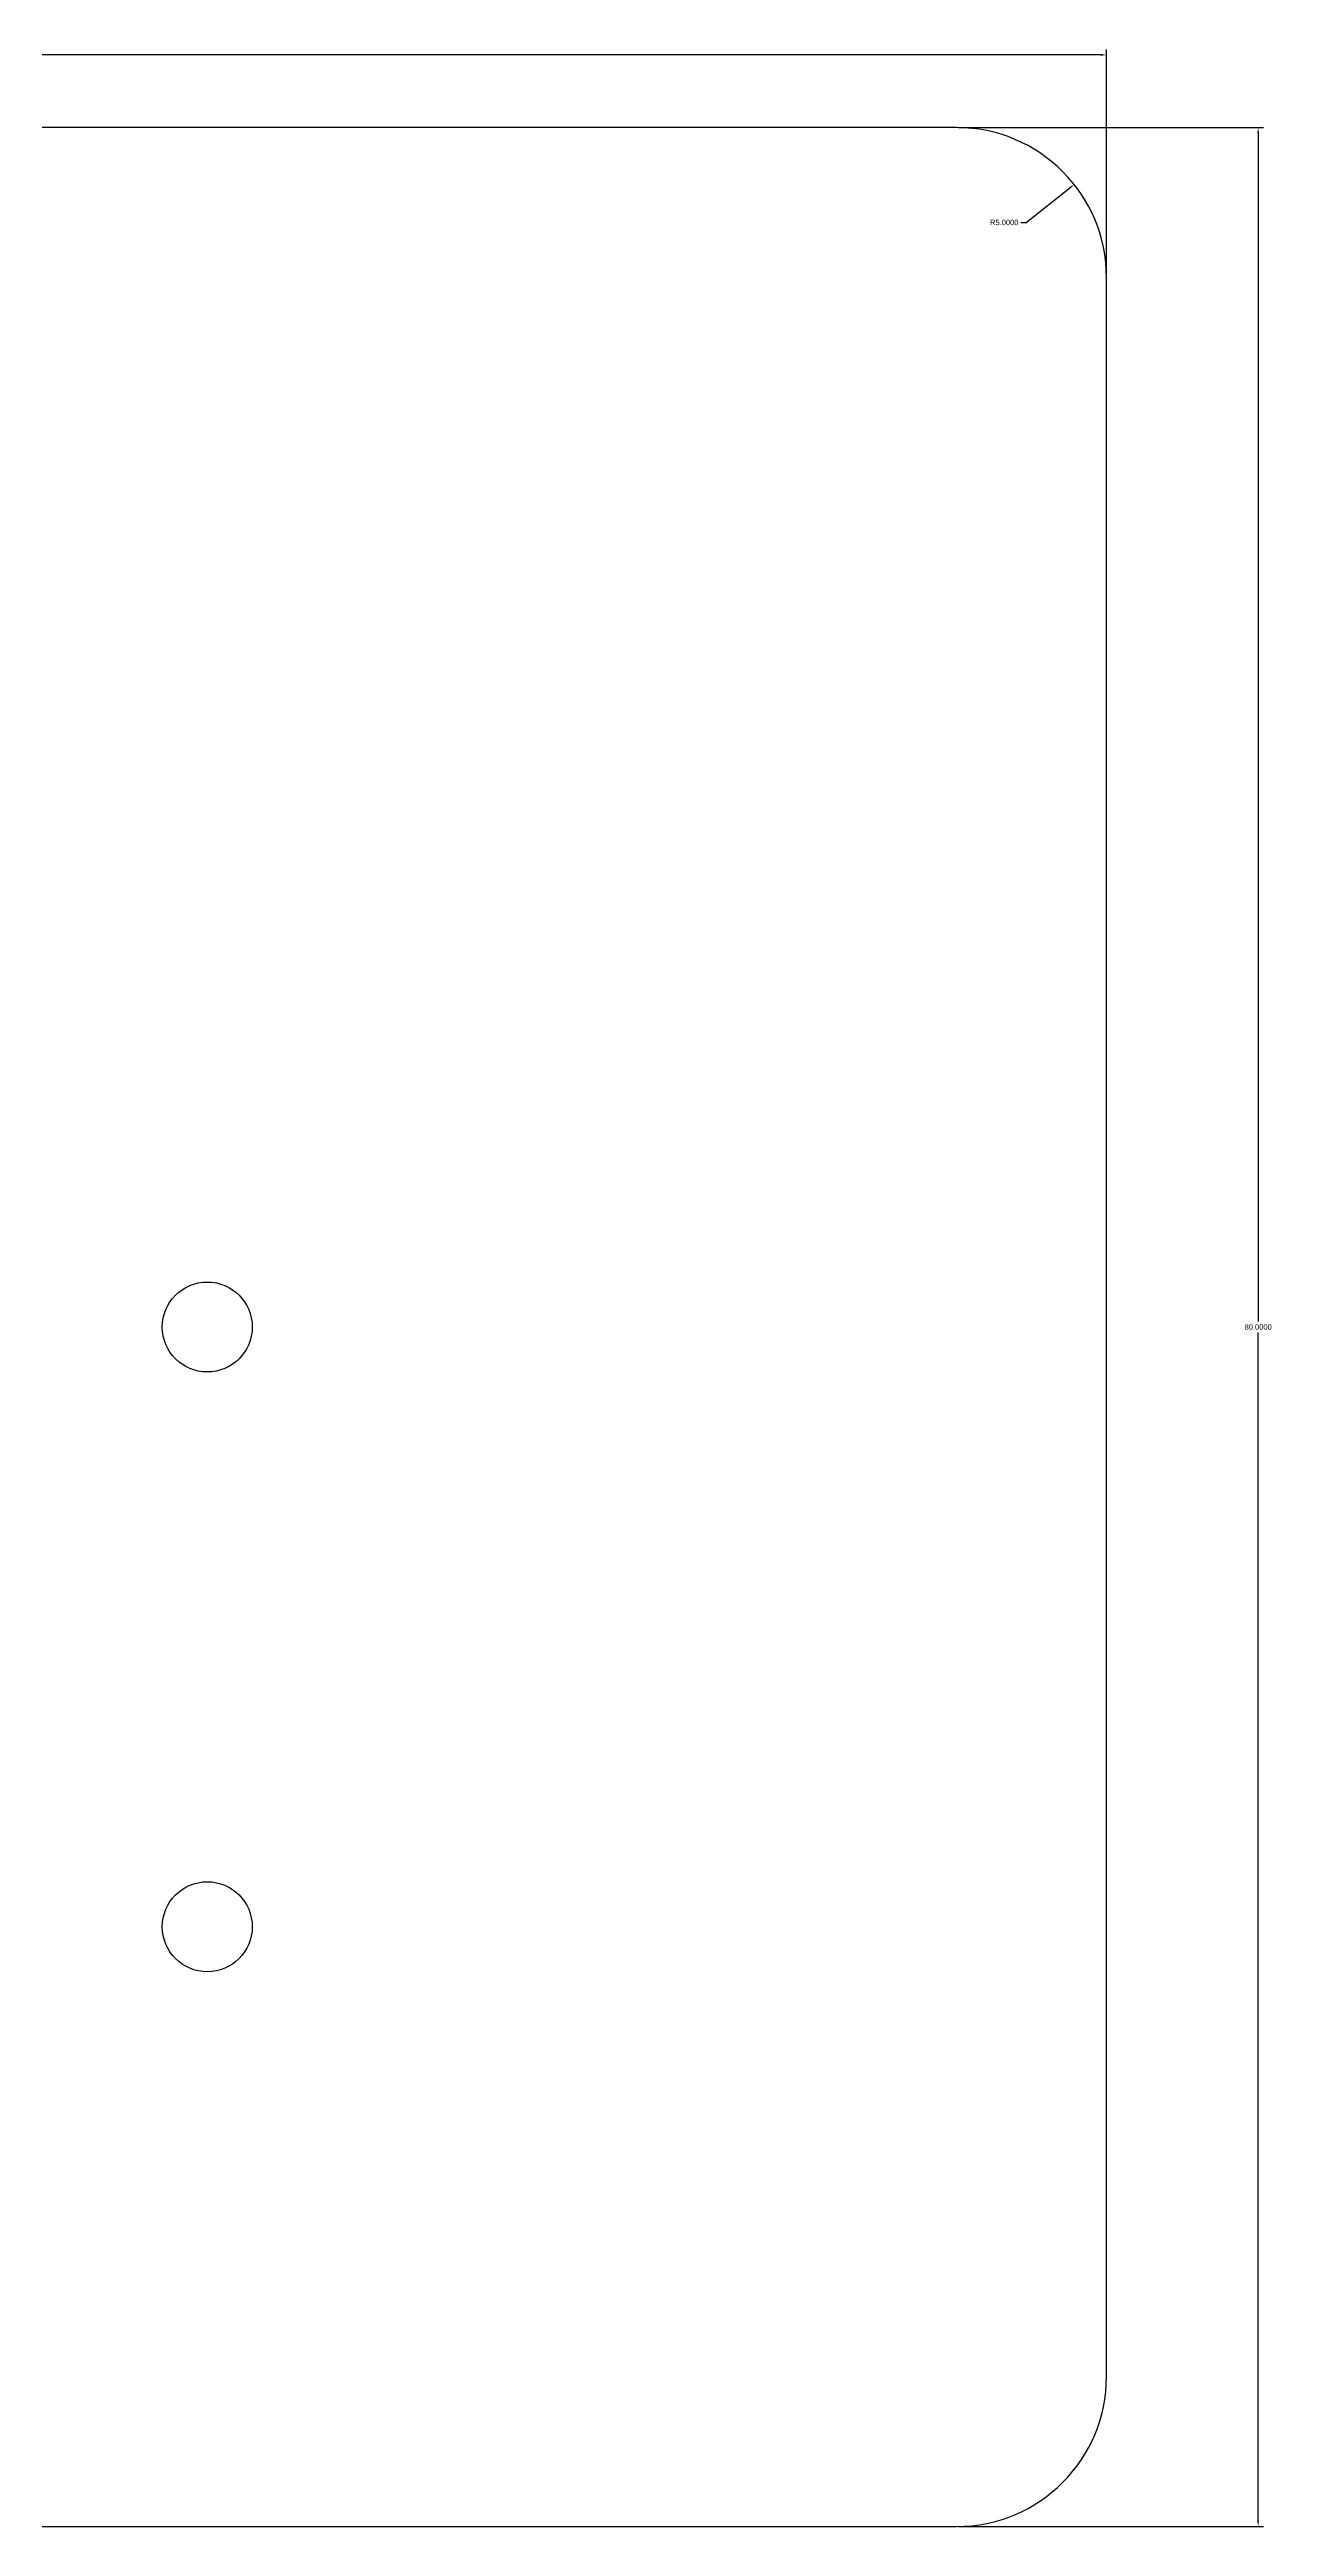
# Model space of a CAD drawing. Header units: inches. Extents: x 0 to 156, y 0 to 83.
# Drawn here: x 114.7 to 155.5, y 0 to 82.6 of the extents above; entities that cross this region are included whole.
import ezdxf

# ---------------------------------------------------------------- set-up
doc = ezdxf.new("R2010")
doc.units = ezdxf.units.IN
doc.header["$MEASUREMENT"] = 0
doc.styles.get("Standard").update_dxf_attribs({"font": ''})
doc.styles.get('Standard').set_extended_font_data('Arial')
doc.dimstyles.get("Standard").update_dxf_attribs({"dimtxt": 0.18, "dimasz": 0.18, "dimexe": 0.18, "dimexo": 0.0625, "dimgap": 0.09, "dimtad": 0, "dimtih": 1, "dimtoh": 1, "dimdec": 4, "dimzin": 0, "dimdsep": 46, "dimtxsty": 'Standard', "dimcen": 0.09, "dimadec": 0, "dimazin": 0, "dimtfac": 1, "dimtdec": 4, "dimtofl": 0, "dimtmove": 0, "dimatfit": 3, "dimfxl": 1, "dimtolj": 1, "dimtzin": 0, "dimarcsym": 0})

# ---------------------------------------------------------------- blocks, each defined once
blk = doc.blocks.new('*D5')
at = {"color": 0, "lineweight": -2, "transparency": 16777216}
for p, q in [((147.32, 76.835), (148.781, 77.99)), ((147.14, 76.835), (147.32, 76.835))]:
    blk.add_line(p, q, dxfattribs=at)
at = {"color": 0, "transparency": 16777216}
blk.add_solid([(148.762, 78.014), (148.799, 77.966), (148.922, 78.102)], dxfattribs=at)
at = {"layer": 'Defpoints', "color": 0, "transparency": 16777216}
for p in [(148.922, 78.102), (145, 75)]:
    blk.add_point(p, dxfattribs=at)
at = {"color": 0, "transparency": 16777216, "insert": (146.59, 76.835), "char_height": 0.18, "attachment_point": 5}
blk.add_mtext('\\A1;R5.0000', dxfattribs=at)
blk = doc.blocks.new('*D6')
at = {"color": 0, "lineweight": -2, "transparency": 16777216}
for p, q in [((0, 75.062), (0, 82.602)), ((150, 75.062), (150, 82.602)), ((0.18, 82.422), (74.404, 82.422)), ((149.82, 82.422), (75.596, 82.422))]:
    blk.add_line(p, q, dxfattribs=at)
at = {"color": 0, "transparency": 16777216}
for points in [[(0.18, 82.452), (0.18, 82.392), (0, 82.422)], [(149.82, 82.452), (149.82, 82.392), (150, 82.422)]]:
    blk.add_solid(points, dxfattribs=at)
at = {"layer": 'Defpoints', "color": 0, "transparency": 16777216}
for p in [(0, 82.422), (0, 75), (150, 75)]:
    blk.add_point(p, dxfattribs=at)
at = {"color": 0, "transparency": 16777216, "insert": (75, 82.422), "char_height": 0.18, "attachment_point": 5}
blk.add_mtext('\\A1;150.0000', dxfattribs=at)
blk = doc.blocks.new('*D7')
at = {"color": 0, "lineweight": -2, "transparency": 16777216}
for p, q in [((145.062, 80), (155.242, 80)), ((155.062, 79.82), (155.062, 40.181)), ((155.062, 0.18), (155.062, 39.819)), ((145.062, 0), (155.242, 0))]:
    blk.add_line(p, q, dxfattribs=at)
at = {"color": 0, "transparency": 16777216}
for points in [[(155.032, 79.82), (155.092, 79.82), (155.062, 80)], [(155.032, 0.18), (155.092, 0.18), (155.062, 0)]]:
    blk.add_solid(points, dxfattribs=at)
at = {"layer": 'Defpoints', "color": 0, "transparency": 16777216}
for p in [(145, 80), (155.062, 80), (145, 0)]:
    blk.add_point(p, dxfattribs=at)
at = {"color": 0, "transparency": 16777216, "insert": (155.062, 40), "char_height": 0.18, "attachment_point": 5}
blk.add_mtext('\\A1;80.0000', dxfattribs=at)

msp = doc.modelspace()

# ---------------------------------------------------------------- linework, layer by layer
msp.add_lwpolyline([(5, 0), (145, 0, 0.41421356), (150, 5), (150, 75, 0.41421356), (145, 80), (5, 80, 0.41421356), (0, 75), (0, 5, 0.41421356)], format="xyb", close=True)
for centre in [(120, 40), (120, 20)]:
    msp.add_circle(centre, 1.5)

# ---------------------------------------------------------------- dimensions: what is measured, and where the dimension line sits
dim = msp.add_linear_dim(base=(0, 82.42198), p1=(150, 75), p2=(0, 75), dimstyle='Standard')
dim.commit()
dim.dimension.update_dxf_attribs({"geometry": '*D6', "text_midpoint": (75, 82.42198)})
dim = msp.add_linear_dim(base=(155.06175, 80), p1=(145, 0), p2=(145, 80), angle=90, dimstyle='Standard')
dim.commit()
dim.dimension.update_dxf_attribs({"geometry": '*D7', "text_midpoint": (155.06175, 40)})
dim = msp.add_radius_dim(center=(145, 75), mpoint=(148.9217, 78.10165), dimstyle='Standard')
dim.commit()
dim.dimension.update_dxf_attribs({"geometry": '*D5', "text_midpoint": (146.58966, 76.83495), "dimtype": 164})

doc.saveas('drawing.dxf')
